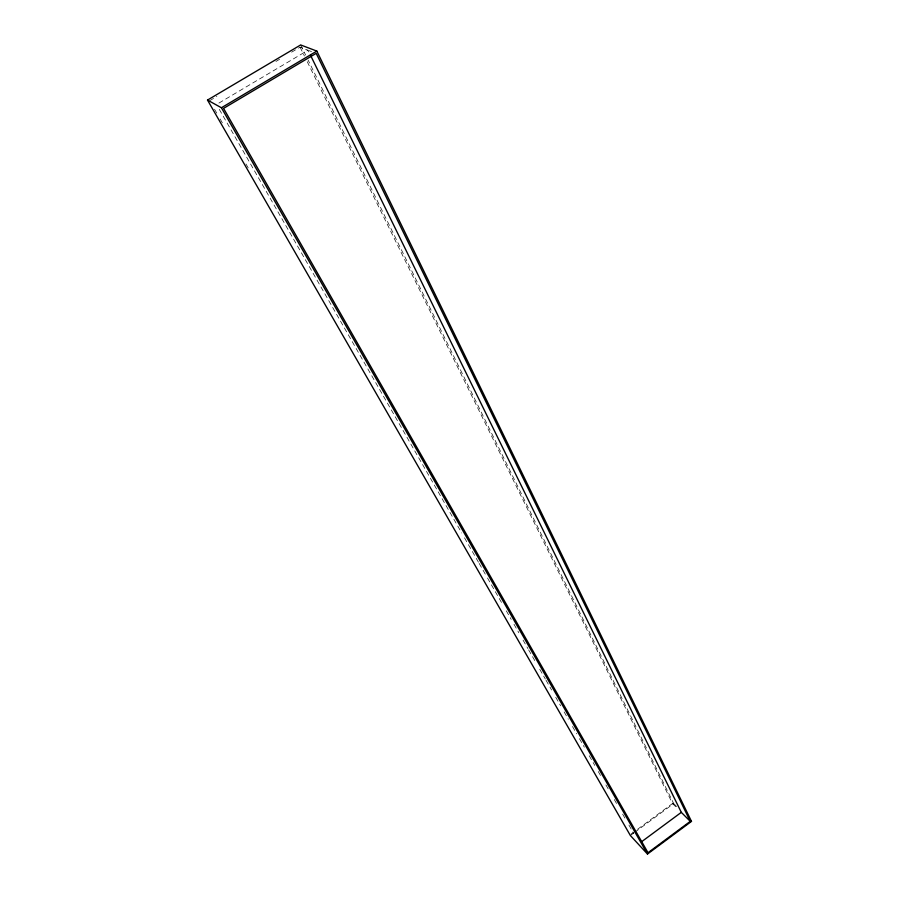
<?xml version="1.0" encoding="UTF-8"?>
<svg xmlns="http://www.w3.org/2000/svg" width="899" height="899" viewBox="0 0 899 899"><rect width="100%" height="100%" fill="white"/><g stroke="black" fill="none" stroke-linecap="round" stroke-linejoin="round"><path stroke-width="0.67" stroke-dasharray="4.5 3.37" d="M630.884 834.205L633.132 832.541M637.638 829.226L672.508 803.515L306.885 61.008M630.379 835.531L633.705 833.07M634.818 832.249L673.711 803.571L308.11 60.076M209.636 100.699L216.873 96.418M275.948 61.447L279.567 59.3M291.624 52.164L300.064 47.164L308.02 50.22L309.256 52.738M218.918 103.07L308.02 50.22M309.189 50.67L311.526 51.558M673.711 803.571L676.666 806.538M672.508 803.515L676.419 807.448M214.524 109.217L217.322 114.083M220.109 118.949L222.907 123.815M245.955 163.955L248.753 168.821M219.3 109.363L461.726 532.972M464.513 537.838L478.448 562.19M479.145 563.403L486.808 576.787M487.505 578.012L502.136 603.577M506.317 610.87L511.194 619.4M513.981 624.266L518.858 632.784M523.038 640.088L527.915 648.606M528.612 649.831L534.883 660.787M539.76 669.306L545.333 679.037M546.03 680.262L551.593 689.994M555.773 697.298L560.65 705.827M564.134 711.907L568.314 719.211M572.494 726.516L576.675 733.82M579.462 738.686L584.339 747.204M589.216 755.733L594.79 765.465M598.273 771.556L601.06 776.421M605.937 784.939L609.421 791.03M614.298 799.548L617.782 805.639M622.659 814.157L626.142 820.248M628.929 825.113L633.806 833.631M300.671 44.95L305.626 55.03M300.064 47.164L304.401 55.974"/><path stroke-width="1.35" d="M690.275 821.349L648.01 852.713L223.57 108.386L316.19 53.356L690.275 821.349L681.307 812.359L310.492 55.255M647.482 854.05L691.488 821.394L316.819 51.086L300.671 44.95L207.512 100.07L630.379 835.531L647.482 854.05L221.412 107.756L207.512 100.07M641.583 841.745L681.307 812.359M221.412 107.756L316.819 51.086M689.511 819.416L691.488 821.394"/></g></svg>
